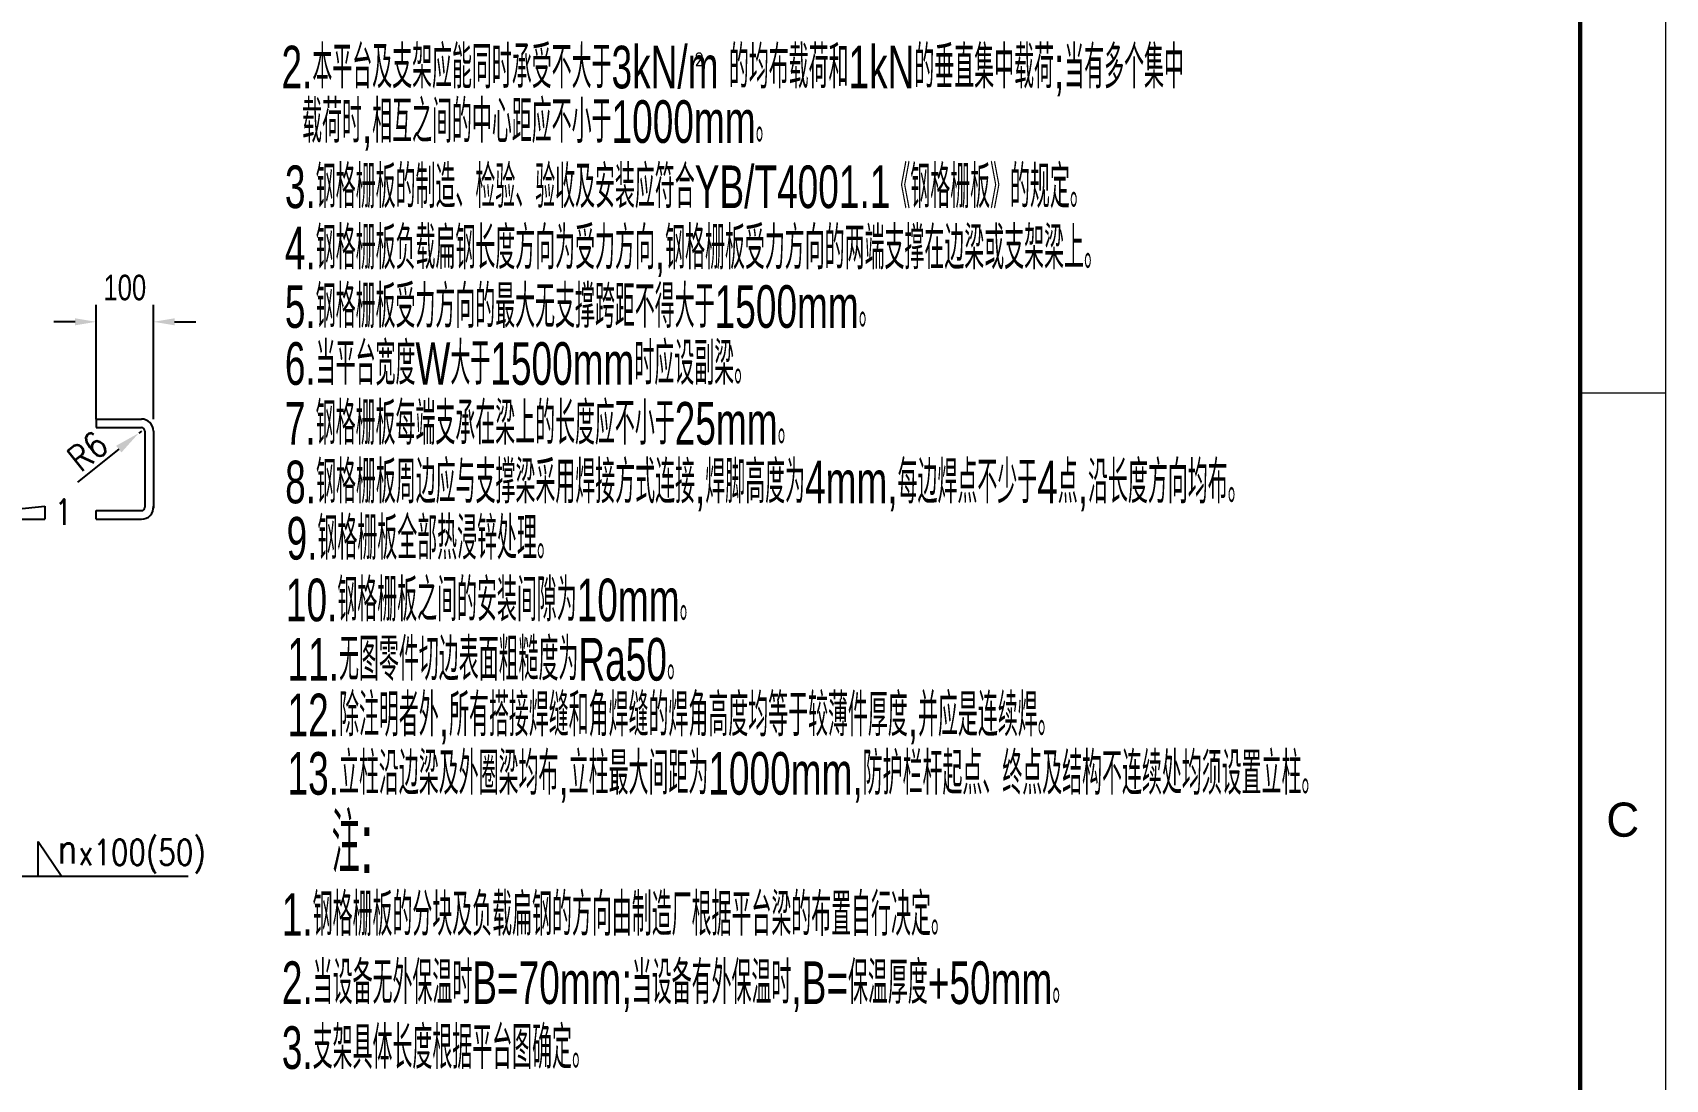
# Model space of a CAD drawing. Extents: x 148 to 221443, y -36682 to 6758.
# Drawn here: x 135453 to 139285, y -20912 to -18457 of the extents above; entities that cross this region are included whole.
import ezdxf
from ezdxf.enums import TextEntityAlignment as Align

# ---------------------------------------------------------------- set-up
doc = ezdxf.new("R2010")
doc.units = 0
doc.header["$LTSCALE"] = 10
doc.header["$MEASUREMENT"] = 0
doc.layers.add('2', color=4, linetype='Continuous')
doc.layers.add('2（细实线）', color=3, linetype='Continuous', lineweight=20)
doc.layers.add('图框层', color=7, linetype='Continuous', lineweight=15)
doc.styles.add('HZ', font='ROMS.SHX', dxfattribs={"width": 0.75, "bigfont": 'GBCBIG.SHX'})
doc.styles.get("Standard").update_dxf_attribs({"font": 'wison_e.shx', "width": 0.75, "bigfont": 'wison_c.shx'})
doc.styles.add('XW', font='ROMANS.shx', dxfattribs={"width": 0.85})
doc.dimstyles.new('DIM1', dxfattribs={"dimscale": 20, "dimtxt": 3, "dimasz": 2.5, "dimexe": 2, "dimexo": 0, "dimgap": 1, "dimtad": 0, "dimdec": 0, "dimzin": 0, "dimdsep": 46, "dimtxsty": 'Standard', "dimcen": 2, "dimclrd": 3, "dimclre": 3, "dimclrt": 3, "dimadec": 0, "dimazin": 0, "dimtfac": 0.666667, "dimtdec": 0, "dimtofl": 0, "dimtmove": 2, "dimatfit": 1, "dimfxl": 2, "dimtvp": 1.333333, "dimtolj": 1, "dimtzin": 0, "dimarcsym": 0})

# ---------------------------------------------------------------- blocks, each defined once
blk = doc.blocks.new('*D1441')
at = {"layer": '2', "color": 3, "lineweight": -2}
for p, q in [((135602.7, -19363.1), (135602.7, -19095)), ((135736.5, -19363.1), (135736.5, -19095)), ((135552.7, -19135), (135502.7, -19135)), ((135786.5, -19135), (135836.5, -19135))]:
    blk.add_line(p, q, dxfattribs=at)
at = {"layer": '2', "color": 3}
for points in [[(135552.7, -19143.3), (135552.7, -19126.7), (135602.7, -19135)], [(135786.5, -19126.7), (135786.5, -19143.3), (135736.5, -19135)]]:
    blk.add_solid(points, dxfattribs=at)
at = {"layer": 'Defpoints', "color": 0}
for p in [(135736.5, -19135), (135602.7, -19363.1), (135736.5, -19363.1)]:
    blk.add_point(p, dxfattribs=at)
at = {"layer": '2', "color": 3, "insert": (135669.6, -19055), "char_height": 60, "attachment_point": 5}
blk.add_mtext('\\A1;100', dxfattribs=at)
blk = doc.blocks.new('a2')
blk.add_line((15905.09, 9916.74), (15895.09, 9916.74))
at = {"layer": '图框层', "ltscale": 10}
blk.add_lwpolyline([(15311.09, 10126.74), (15905.09, 10126.74), (15905.09, 9706.74), (15311.09, 9706.74)], close=True, dxfattribs=at)
at = {"layer": '图框层', "ltscale": 10, "const_width": 0.5}
blk.add_lwpolyline([(15336.09, 10116.74), (15895.09, 10116.74), (15895.09, 9716.74), (15336.09, 9716.74)], close=True, dxfattribs=at)
at = {"style": 'HZ'}
blk.add_text('C', height=4, dxfattribs=at).set_placement((15900.09, 9866.74), align=Align.MIDDLE)

msp = doc.modelspace()

# ---------------------------------------------------------------- linework, layer by layer
at = {"linetype": 'Continuous'}
for p, q in [((135602.6899, -19363.1025), (135708.5456, -19363.1025)), ((135602.6899, -19363.1025), (135602.6899, -19383.1025)), ((135602.6899, -19383.1025), (135708.5456, -19383.1025)), ((135708.5456, -19391.1025), (135702.297, -19396.098)), ((135716.5456, -19391.1025), (135716.5456, -19569.9241)), ((135736.5456, -19391.1025), (135736.5456, -19572.2897)), ((135602.5901, -19577.9241), (135708.5456, -19577.9241)), ((135602.5901, -19598.0239), (135602.5901, -19577.9241)), ((135602.5901, -19598.0239), (135708.5456, -19598.0239))]:
    msp.add_line(p, q, dxfattribs=at)
for centre, radius, start, end in [((135708.5456, -19391.1025), 28, 0, 90), ((135708.5456, -19391.1025), 8, 0, 90), ((135708.5456, -19569.9241), 28.0998, 270, 4.8291879), ((135708.5456, -19569.9241), 8, 270, 0)]:
    msp.add_arc(centre, radius, start, end, dxfattribs=at)
at = {"layer": '2', "linetype": 'Continuous'}
for p, q in [((135655.4327, -19433.5644), (135558.7851, -19510.8308)), ((135817.8493, -20436.1563), (135382.696, -20436.1563))]:
    msp.add_line(p, q, dxfattribs=at)
at = {"layer": '2'}
for p, q in [((135175.2972, -19598.0239), (135481.9688, -19567.3567)), ((135481.9688, -19567.3567), (135481.9688, -19598.0239)), ((135175.2972, -19598.0239), (135481.9688, -19598.0239))]:
    msp.add_line(p, q, dxfattribs=at)
at = {"layer": '2', "color": 7, "linetype": 'Continuous'}
for p, q in [((135466.3115, -20436.1563), (135466.3115, -20353.9673)), ((135466.3115, -20353.9673), (135521.5759, -20436.1563))]:
    msp.add_line(p, q, dxfattribs=at)
msp.add_lwpolyline([(135521.5759, -20436.1563), (135466.3115, -20436.1563)], dxfattribs=at)
at = {"layer": '2', "linetype": 'Continuous'}
msp.add_solid([(135649.1883, -19425.7537), (135661.6771, -19441.3751), (135702.297, -19396.098)], dxfattribs=at)

# ---------------------------------------------------------------- block references
at = {"layer": '2（细实线）', "xscale": 20, "yscale": 20, "zscale": 20}
msp.add_blockref('a2', (-178817.121, -217637.4111), dxfattribs=at)

# ---------------------------------------------------------------- texts
at = {"layer": '2', "color": 3, "linetype": 'Continuous'}
for s, height, style, width, p in [('2.本平台及支架应能同时承受不大于3kN/m 的均布载荷和1kN的垂直集中载荷;当有多个集中', 100, 'HZ', 0.65, (136037.2387, -18587.5581)), ('2', 30, 'XW', 0.8, (137006.9809, -18533.9402)), ('  载荷时,相互之间的中心距应不小于1000mm。', 100, 'HZ', 0.65, (136037.2387, -18715.352)), ('3.钢格栅板的制造、检验、验收及安装应符合YB/T4001.1《钢格栅板》的规定。', 100, 'HZ', 0.65, (136045.2823, -18868.342)), ('4.钢格栅板负载扁钢长度方向为受力方向,钢格栅板受力方向的两端支撑在边梁或支架梁上。', 100, 'HZ', 0.65, (136045.2823, -19011.6847)), ('5.钢格栅板受力方向的最大无支撑跨距不得大于1500mm。', 100, 'HZ', 0.65, (136045.1084, -19149.1585)), ('6.当平台宽度W大于1500mm时应设副梁。', 100, 'HZ', 0.65, (136045.0938, -19282.7875)), ('7.钢格栅板每端支承在梁上的长度应不小于25mm。', 100, 'HZ', 0.65, (136045.0938, -19423.0613)), ('8.钢格栅板周边应与支撑梁采用焊接方式连接,焊脚高度为4mm,每边焊点不少于4点,沿长度方向均布。', 100, 'HZ', 0.65, (136045.8744, -19560.7102)), ('9.钢格栅板全部热浸锌处理。', 100, 'HZ', 0.65, (136049.2421, -19692.6354)), ('10.钢格栅板之间的安装间隙为10mm。', 100, 'HZ', 0.65, (136047.5551, -19837.2927)), ('11.无图零件切边表面粗糙度为Ra50。', 100, 'HZ', 0.65, (136051.5106, -19976.5168)), ('12.除注明者外,所有搭接焊缝和角焊缝的焊角高度均等于较薄件厚度,并应是连续焊。', 100, 'HZ', 0.65, (136051.5106, -20107.1138)), ('13.立柱沿边梁及外圈梁均布,立柱最大间距为1000mm,防护栏杆起点、终点及结构不连续处均须设置立柱。', 100, 'HZ', 0.65, (136051.4494, -20244.0972)), ('1.钢格栅板的分块及负载扁钢的方向由制造厂根据平台梁的布置自行决定。', 100, 'HZ', 0.65, (136037.8899, -20575.0689)), ('2.当设备无外保温时B=70mm;当设备有外保温时,B=保温厚度+50mm。', 100, 'HZ', 0.65, (136038.1057, -20735.0029)), ('3.支架具体长度根据平台图确定。', 100, 'HZ', 0.65, (136037.9635, -20887.2707))]:
    msp.add_text(s, height=height, dxfattribs=dict(at, style=style, width=width)).set_placement(p)
at = {"layer": '2', "color": 3}
for s, height, style, width, p in [('1', 60, 'XW', 0.8, (135504.7945, -19610.7956)), ('注:', 139.99999, 'HZ', 0.65, (136154.9318, -20427.9723))]:
    msp.add_text(s, height=height, dxfattribs=dict(at, style=style, width=width)).set_placement(p)
at = {"layer": '2', "linetype": 'Continuous', "style": 'XW', "width": 0.8}
for s, height, p in [('x100(50)', 60, (135560.7961, -20409.2613)), ('n', 70, (135512.1943, -20405.4101))]:
    msp.add_text(s, height=height, dxfattribs=at).set_placement(p)
at = {"layer": '2', "linetype": 'Continuous', "insert": (135582.2059, -19438.3943), "char_height": 60, "attachment_point": 5, "rotation": 38.6411098, "style": 'XW'}
msp.add_mtext('\\A1;R6', dxfattribs=at)

# ---------------------------------------------------------------- dimensions: what is measured, and where the dimension line sits
at = {"layer": '2'}
dim = msp.add_linear_dim(base=(135736.5456, -19135.0013), p1=(135602.6899, -19363.1025), p2=(135736.5456, -19363.1025), text='100', dimstyle='DIM1', dxfattribs=at)
dim.commit()
dim.dimension.update_dxf_attribs({"geometry": '*D1441', "text_midpoint": (135669.6178, -19055.0013)})

doc.saveas('drawing.dxf')
